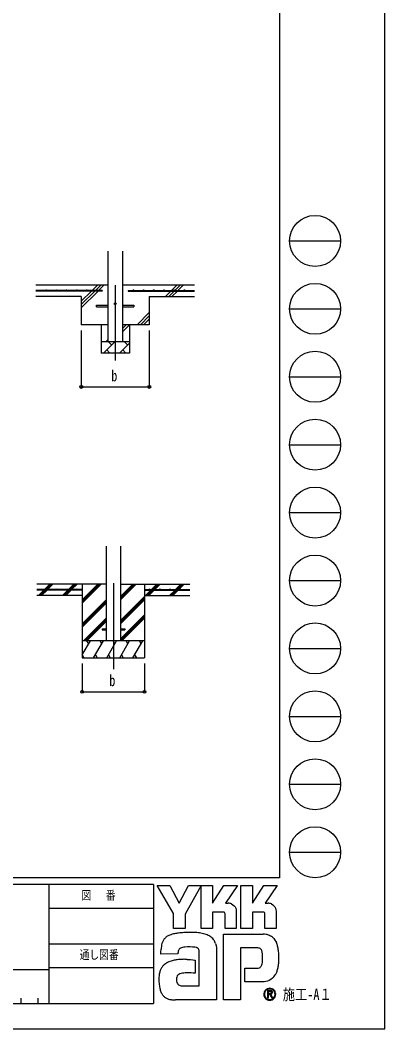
# Model space of a CAD drawing. Units: millimetres, scale not verified. Extents: x -12615 to 12615, y -8910 to 8910.
# Drawn here: x 9399 to 12615, y -8910 to 0 of the extents above; entities that cross this region are included whole.
import ezdxf
from ezdxf.enums import TextEntityAlignment as Align

# ---------------------------------------------------------------- set-up
doc = ezdxf.new("R2010")
doc.units = ezdxf.units.MM
doc.header["$LTSCALE"] = 40
for name, color, linetype in [('0-3_YKK_12', 2, 'Continuous'), ('0-4_YKK_13', 4, 'Continuous'), ('0-5_YKK_A1', 4, 'Continuous'), ('0-6_YKK_D', 6, 'Continuous'), ('0-7_YKK_ZWAK', 7, 'Continuous')]:
    doc.layers.add(name, color=color, linetype=linetype)
doc.styles.add('ＭＳ ゴシック', font='')
doc.styles.get('ＭＳ ゴシック').set_extended_font_data('MS Gothic')

msp = doc.modelspace()

# ---------------------------------------------------------------- linework, layer by layer
at = {"layer": '0-3_YKK_12'}
for p, q in [((10237.86, -2340.08), (10237.86, -3006.03)), ((10220.8, -4972.97), (10220.8, -5732.18))]:
    msp.add_line(p, q, dxfattribs=at)
at = {"layer": '0-4_YKK_13'}
for p, q in [((10072.86, -2517.08), (10175.36, -2517.08)), ((10072.86, -2533.08), (10072.86, -2517.08)), ((10072.86, -2533.08), (10175.36, -2533.08)), ((10300.36, -2517.08), (10402.86, -2517.08)), ((10300.36, -2533.08), (10402.86, -2533.08)), ((10402.86, -2517.08), (10402.86, -2533.08)), ((10120.8, -5377.68), (10120.8, -5386.68)), ((10120.8, -5377.68), (10158.3, -5377.68)), ((10120.8, -5386.68), (10158.3, -5386.68)), ((10283.3, -5377.68), (10320.8, -5377.68)), ((10283.3, -5386.68), (10320.8, -5386.68)), ((10320.8, -5377.68), (10320.8, -5386.68))]:
    msp.add_line(p, q, dxfattribs=at)
msp.add_circle((10237.86, -2505.08), 8, dxfattribs=at)
at = {"layer": '0-5_YKK_A1'}
for p, q in [((10175.36, -2840.08), (10175.36, -2040.08)), ((10300.36, -2040.08), (10300.36, -2840.08)), ((10175.36, -2340.08), (9537.86, -2340.08)), ((10122.86, -2387.58), (9537.86, -2387.58)), ((10122.86, -2392.58), (9537.86, -2392.58)), ((9937.86, -2540.08), (10085.36, -2392.58)), ((9937.86, -2483.52), (10028.79, -2392.58)), ((9937.86, -2511.8), (10057.08, -2392.58)), ((10033.79, -2387.58), (10081.29, -2340.08)), ((10062.08, -2387.58), (10109.58, -2340.08)), ((10090.36, -2387.58), (10137.86, -2340.08)), ((10122.86, -2387.58), (10122.86, -2392.58)), ((10937.86, -2340.08), (10300.36, -2340.08)), ((10352.86, -2387.58), (10937.86, -2387.58)), ((10352.86, -2387.58), (10352.86, -2392.58)), ((10352.86, -2392.58), (10937.86, -2392.58)), ((10681.29, -2440.08), (10728.79, -2392.58)), ((10709.58, -2440.08), (10757.08, -2392.58)), ((10733.79, -2387.58), (10781.29, -2340.08)), ((10737.86, -2440.08), (10785.36, -2392.58)), ((10762.08, -2387.58), (10809.58, -2340.08)), ((10790.36, -2387.58), (10837.86, -2340.08)), ((9937.86, -2440.08), (9537.86, -2440.08)), ((9937.86, -2440.08), (9937.86, -2690.08)), ((10537.86, -2440.08), (10537.86, -2690.08)), ((10537.86, -2440.08), (10937.86, -2440.08)), ((10431.29, -2690.08), (10537.86, -2583.52)), ((10459.58, -2690.08), (10537.86, -2611.8)), ((10487.86, -2690.08), (10537.86, -2640.08)), ((10175.36, -2690.08), (9937.86, -2690.08)), ((10112.86, -2690.08), (10112.86, -2940.08)), ((10300.36, -2751.75), (10362.03, -2690.08)), ((10300.36, -2723.47), (10333.75, -2690.08)), ((10537.86, -2690.08), (10300.36, -2690.08)), ((10362.86, -2690.08), (10362.86, -2940.08)), ((10362.86, -2840.08), (10112.86, -2840.08)), ((10133.6, -2940.08), (10233.6, -2840.08)), ((10155.46, -2840.08), (10175.36, -2820.18)), ((10205.04, -2868.64), (10176.49, -2840.08)), ((10346.47, -2868.64), (10317.91, -2840.08)), ((10362.86, -2940.08), (10112.86, -2940.08)), ((10162.15, -2911.53), (10190.7, -2940.08)), ((10275.02, -2940.08), (10362.86, -2852.24)), ((10303.57, -2911.53), (10332.13, -2940.08)), ((10158.3, -4645.83), (10158.3, -5482.18)), ((10283.3, -4645.83), (10283.3, -5482.18)), ((10158.3, -4982.18), (9545.8, -4982.18)), ((9612.63, -5029.68), (9660.13, -4982.18)), ((9631.63, -5024.83), (9674.28, -4982.18)), ((9640.92, -5029.68), (9688.42, -4982.18)), ((9824.77, -5029.68), (9872.27, -4982.18)), ((9838.91, -5029.68), (9886.41, -4982.18)), ((9853.05, -5029.68), (9900.55, -4982.18)), ((9945.8, -4982.18), (9945.8, -5632.18)), ((9945.8, -5149.06), (10112.68, -4982.18)), ((9945.8, -5134.92), (10098.54, -4982.18)), ((9945.8, -5120.78), (10084.4, -4982.18)), ((10283.3, -5119.93), (10421.05, -4982.18)), ((10283.3, -5105.79), (10406.91, -4982.18)), ((10283.3, -5091.65), (10392.77, -4982.18)), ((10283.3, -4982.18), (10895.8, -4982.18)), ((10495.8, -4982.18), (10495.8, -5632.18)), ((10557.4, -5029.68), (10604.9, -4982.18)), ((10571.54, -5029.68), (10619.04, -4982.18)), ((10585.68, -5029.68), (10633.18, -4982.18)), ((10769.53, -5029.68), (10817.03, -4982.18)), ((10783.67, -5029.68), (10831.17, -4982.18)), ((10797.81, -5029.68), (10845.31, -4982.18)), ((9945.8, -5029.68), (9545.8, -5029.68)), ((9945.8, -5034.68), (9545.8, -5034.68)), ((9560.13, -5082.18), (9607.63, -5034.68)), ((9574.27, -5082.18), (9621.78, -5034.68)), ((9588.42, -5082.18), (9635.92, -5034.68)), ((9626.78, -5029.68), (9628.44, -5028.02)), ((9773.67, -5080.78), (9819.77, -5034.68)), ((9786.41, -5082.18), (9833.91, -5034.68)), ((9800.55, -5082.18), (9848.05, -5034.68)), ((9945.8, -5029.68), (9945.8, -5034.68)), ((10495.8, -5029.68), (10895.8, -5029.68)), ((10495.8, -5029.68), (10495.8, -5034.68)), ((10495.8, -5034.68), (10895.8, -5034.68)), ((10504.9, -5082.18), (10552.4, -5034.68)), ((10519.04, -5082.18), (10566.54, -5034.68)), ((10533.18, -5082.18), (10580.68, -5034.68)), ((10717.03, -5082.18), (10764.53, -5034.68)), ((10731.17, -5082.18), (10778.67, -5034.68)), ((10745.31, -5082.18), (10792.81, -5034.68)), ((9945.8, -5082.18), (9545.8, -5082.18)), ((9945.8, -5332.91), (10158.3, -5120.41)), ((9945.8, -5347.05), (10158.3, -5134.55)), ((9945.8, -5361.19), (10158.3, -5148.7)), ((10283.3, -5303.78), (10495.8, -5091.28)), ((10283.3, -5317.92), (10495.8, -5105.42)), ((10283.3, -5332.06), (10495.8, -5119.56)), ((10495.8, -5082.18), (10895.8, -5082.18)), ((10283.3, -5465.91), (10495.8, -5253.41)), ((9958.66, -5482.18), (10158.3, -5282.54)), ((9972.8, -5482.18), (10158.3, -5296.68)), ((9986.94, -5482.18), (10158.3, -5310.83)), ((10283.3, -5480.05), (10495.8, -5267.55)), ((10295.31, -5482.18), (10495.8, -5281.69)), ((10495.8, -5482.18), (9945.8, -5482.18)), ((9945.8, -5607.63), (10018.23, -5482.18)), ((10003.23, -5508.17), (9988.23, -5482.18)), ((10047.1, -5632.18), (10133.7, -5482.18)), ((10118.7, -5508.16), (10103.7, -5482.18)), ((10162.57, -5632.18), (10249.17, -5482.18)), ((10234.17, -5508.17), (10219.17, -5482.18)), ((10278.04, -5632.18), (10364.64, -5482.18)), ((10349.64, -5508.17), (10334.64, -5482.18)), ((10393.51, -5632.18), (10480.11, -5482.18)), ((10465.11, -5508.16), (10450.11, -5482.18)), ((9946.63, -5606.2), (9961.63, -5632.18)), ((10062.1, -5606.2), (10077.1, -5632.18)), ((10177.57, -5606.2), (10192.56, -5632.18)), ((10293.04, -5606.2), (10308.04, -5632.18)), ((10408.51, -5606.2), (10423.51, -5632.18)), ((9945.8, -5632.18), (10495.8, -5632.18))]:
    msp.add_line(p, q, dxfattribs=at)
for centre in [(9627.86, -2385.08), (9717.86, -2385.08), (9807.86, -2385.08), (9897.86, -2385.08), (9987.86, -2385.08), (10077.86, -2385.08), (10397.86, -2385.08), (10487.86, -2385.08), (10577.86, -2385.08), (10667.86, -2385.08), (10757.86, -2385.08), (10847.86, -2385.08), (9630.8, -5027.18), (9720.8, -5027.18), (9810.8, -5027.18), (9900.8, -5027.18), (10540.8, -5027.18), (10630.8, -5027.18), (10720.8, -5027.18), (10810.8, -5027.18)]:
    msp.add_circle(centre, 2.5, dxfattribs=at)
at = {"layer": '0-6_YKK_D'}
for p, q in [((9937.86, -2740.08), (9937.86, -3241.08)), ((10537.86, -2740.08), (10537.86, -3241.08)), ((9937.86, -3240.08), (10537.86, -3240.08)), ((9945.8, -5682.18), (9945.8, -5933.18)), ((10495.8, -5682.18), (10495.8, -5933.18)), ((9945.8, -5932.18), (10495.8, -5932.18))]:
    msp.add_line(p, q, dxfattribs=at)
for centre in [(9937.86, -3240.08), (10537.86, -3240.08), (9945.8, -5932.18), (10495.8, -5932.18)]:
    msp.add_circle(centre, 12.75, dxfattribs=at)
at = {"layer": '0-7_YKK_ZWAK'}
for p, q in [((11685.06, 8325), (11685.06, -7575)), ((11775.06, -1950), (12225.06, -1950)), ((11775.06, -2550), (12225.06, -2550)), ((11775.06, -3150), (12225.06, -3150)), ((11775.06, -3750), (12225.06, -3750)), ((11775.06, -4350), (12225.06, -4350)), ((11775.06, -4950), (12225.06, -4950)), ((11775.06, -5550), (12225.06, -5550)), ((11775.06, -6150), (12225.06, -6150)), ((11775.06, -6750), (12225.06, -6750)), ((11775.06, -7350), (12225.06, -7350)), ((11685.06, -7575), (-11714.94, -7575)), ((9652.56, -7635), (6555.06, -7635)), ((9652.56, -7635), (9652.56, -8685)), ((10575.06, -7635), (9652.56, -7635)), ((10575.06, -7635), (10575.06, -8685)), ((9652.56, -7845), (10575.06, -7845)), ((9652.56, -8160), (10575.06, -8160)), ((10575.06, -8370), (9652.56, -8370)), ((6555.06, -8385), (9652.56, -8385)), ((9405.06, -8640), (9405.06, -8685)), ((9555.06, -8640), (9555.06, -8685)), ((6555.06, -8685), (9652.56, -8685)), ((9652.56, -8685), (10575.06, -8685)), ((11600.02, -8651.94), (11600.02, -8651.94))]:
    msp.add_line(p, q, dxfattribs=at)
for points in [[(-12615, -8910), (12615, -8910), (12615, 8910), (-12615, 8910)], [(10608.06, -7644), (10718.49, -7644), (10801.41, -7800.3), (10884.12, -7644), (10994.63, -7644), (10853.01, -7895.97), (10853.01, -8022.4), (10752.29, -8022.4), (10752.29, -7892.57)]]:
    msp.add_lwpolyline(points, close=True, dxfattribs=at)
for points in [[(11191.64, -7879.83), (11096.31, -7879.83), (11096.31, -8022.29), (10994.74, -8022.29), (10994.74, -7644), (11096.31, -7644), (11096.31, -7798.75), (11196.21, -7644), (11315.52, -7644), (11208.48, -7800.64), (11212.27, -7800.64), (11216.46, -7800.64), (11220.76, -7800.64), (11224.9, -7800.64), (11228.6, -7800.64), (11231.58, -7800.64), (11233.57, -7800.64), (11234.3, -7800.64)], [(11542.53, -7879.83), (11447.31, -7879.83), (11447.31, -8022.4), (11345.69, -8022.4), (11345.69, -7644), (11447.31, -7644), (11447.31, -7798.75), (11547.1, -7644), (11666.41, -7644), (11559.37, -7800.64), (11563.2, -7800.64), (11567.41, -7800.64), (11571.71, -7800.64), (11575.84, -7800.64), (11579.52, -7800.64), (11582.49, -7800.64), (11584.47, -7800.64), (11585.19, -7800.64)], [(11263.52, -7806.64), (11275.65, -7813.57), (11285.92, -7822.6), (11294.18, -7833.36), (11300.27, -7845.45), (11304.03, -7858.49), (11305.32, -7872.11), (11305.32, -8022.65), (11206.23, -8022.65), (11206.23, -7894.23)], [(11614.45, -7806.64), (11626.61, -7813.57), (11636.92, -7822.6), (11645.22, -7833.36), (11651.35, -7845.45), (11655.14, -7858.49), (11656.44, -7872.11), (11656.44, -8022.4), (11557.12, -8022.4), (11557.12, -7894.23)], [(11486.61, -8194.52), (11343.58, -8194.52), (11343.58, -8655), (11193.69, -8655), (11193.69, -8072.37), (11542.06, -8072.37)], [(10814.39, -8196.93), (10807.42, -8200.86), (10801.98, -8205.65), (10797.86, -8211.25), (10794.88, -8217.59), (10792.82, -8224.59), (10791.48, -8232.21), (10790.67, -8240.37), (10790.19, -8249), (10640.23, -8249.37), (10640.67, -8228.86), (10641.5, -8205.82)], [(11123.13, -8157.5), (11127.38, -8174.71), (11129.79, -8193.13), (11130.55, -8212.76), (11130.55, -8655), (10768.66, -8655)], [(10871.84, -8296.58), (10900.22, -8298.46), (10922.53, -8300.96), (10937.13, -8303.3), (10942.36, -8304.7), (10942.36, -8419.42), (10925.77, -8417.67), (10907.57, -8416.68), (10888.94, -8416.3), (10871.06, -8416.36), (10855.1, -8416.69), (10842.25, -8417.13), (10833.68, -8417.51), (10830.56, -8417.68), (10817.59, -8420.05), (10806.4, -8423.76), (10797.01, -8428.84), (10789.4, -8435.31), (10783.58, -8443.19), (10779.55, -8452.51), (10777.31, -8463.3), (10776.86, -8475.57), (10778.29, -8489.07), (10781.15, -8500.22), (10785.28, -8509.25), (10790.48, -8516.37), (10796.58, -8521.78), (10803.4, -8525.72), (10810.76, -8528.37), (10818.48, -8529.97), (10977.79, -8529.97), (10977.79, -8235.22), (10977.83, -8229.38), (10977.53, -8223.66), (10976.78, -8218.16), (10975.5, -8212.94), (10973.59, -8208.07), (10970.96, -8203.64), (10967.51, -8199.72), (10963.16, -8196.37)], [(10963.16, -8196.37), (10953.82, -8192.71), (10938.88, -8189.6), (10919.82, -8187.31), (10898.12, -8186.08), (10875.25, -8186.18), (10852.69, -8187.85)], [(11636.14, -8113.54), (11645.92, -8125.87), (11653.24, -8137.83), (11658.35, -8148.65)], [(11537.48, -8282.99), (11537.29, -8263.9), (11536.38, -8246.69), (11534.23, -8231.59), (11530.31, -8218.78)], [(11623.69, -8462.91), (11609.85, -8473.67), (11595.43, -8482.13), (11580.55, -8488.44), (11565.3, -8492.76), (11549.8, -8495.23), (11534.16, -8496.03), (11380.08, -8496.03), (11380.08, -8374.99), (11466.96, -8374.99), (11482.98, -8374.77), (11497.07, -8373.4), (11509.16, -8369.86)], [(11623.82, -8587.79), (11623.75, -8586.03), (11623.53, -8584.34), (11623.16, -8582.71), (11622.66, -8581.16), (11622.01, -8579.69), (11621.22, -8578.31), (11620.3, -8577.02), (11619.24, -8575.84), (11617.85, -8574.61), (11616.31, -8573.54), (11614.62, -8572.63), (11612.79, -8571.88), (11610.84, -8571.29), (11608.75, -8570.87), (11606.55, -8570.61), (11604.23, -8570.53), (11581.5, -8570.53), (11581.5, -8637.42), (11588.37, -8637.42), (11588.37, -8577.35), (11604.23, -8577.35), (11605.87, -8577.41), (11607.41, -8577.57), (11608.85, -8577.83), (11610.19, -8578.2), (11611.42, -8578.67), (11612.53, -8579.24), (11613.52, -8579.9), (11614.4, -8580.67)], [(11617.08, -8587.79), (11616.66, -8591.01), (11615.51, -8593.54), (11613.78, -8595.47), (11611.64, -8596.87), (11609.23, -8597.83), (11606.71, -8598.42), (11604.25, -8598.72), (11601.99, -8598.8), (11596.03, -8598.8), (11599.04, -8603.91), (11618.68, -8637.65), (11626.54, -8637.65), (11607.6, -8605.17), (11609.37, -8604.82), (11611.07, -8604.37), (11612.67, -8603.83), (11614.19, -8603.2), (11615.6, -8602.47), (11616.92, -8601.65), (11618.14, -8600.73), (11619.24, -8599.73)]]:
    msp.add_lwpolyline(points, dxfattribs=at)
for centre in [(12000.06, -1950), (12000.06, -2550), (12000.06, -3150), (12000.06, -3750), (12000.06, -4350), (12000.06, -4950), (12000.06, -5550), (12000.06, -6150), (12000.06, -6750), (12000.06, -7350)]:
    msp.add_circle(centre, 225, dxfattribs=at)
for centre, radius, start, end in [((11234.45, -7875.57), 74.93, 78.26798, 90.11215), ((11235.52, -7870.11), 69.37, 66.19963, 78.22058), ((11585.34, -7875.7), 75.07, 78.27851, 90.10826), ((11586.37, -7870.44), 69.7, 66.2483, 78.23226), ((11192.17, -7893.88), 14.06, 358.57817, 92.1683), ((11543.13, -7893.81), 14, 358.29941, 92.43455), ((10754.79, -8184.02), 108.55, 122.60463, 137.83438), ((10769.15, -8207.24), 135.84, 108.37421, 122.42809), ((10791.88, -8288.08), 219.75, 100.93159, 107.35499), ((10866.16, -8648.45), 587.69, 97.86054, 101.37938), ((10901.03, -8890.74), 832.48, 94.90201, 97.9576), ((10903.41, -8910.14), 852, 91.6169, 94.94971), ((10900.11, -8772.18), 714.01, 87.51794, 91.66439), ((10909.38, -8573.33), 514.94, 81.92631, 87.59083), ((10936.76, -8385.69), 325.32, 73.67137, 82.05943), ((10977.38, -8249.75), 183.45, 60.60528, 73.9085), ((10994.01, -8216.59), 146.41, 52.17347, 59.90542), ((11008.88, -8197.34), 122.08, 43.55042, 52.14561), ((11536.36, -8232.64), 160.37, 78.73198, 87.96551), ((11541.07, -8208.59), 135.87, 69.03034, 78.69541), ((11545.45, -8196.9), 123.38, 59.39484, 68.9885), ((11547.48, -8193.34), 119.28, 50.3012, 59.3616), ((11546.74, -8194.18), 120.4, 42.05209, 50.28551), ((10913.41, -8221.38), 272.36, 171.55622, 176.72493), ((10821.12, -8207.6), 179.04, 163.48385, 171.57982), ((10774.82, -8193.86), 130.74, 152.2125, 163.4865), ((10754.81, -8183.52), 108.22, 138.03852, 152.12015), ((10853.97, -8290.89), 101.95, 102.4979, 112.84632), ((10873.7, -8375.98), 189.3, 96.37207, 102.75341), ((11017.07, -8189.43), 110.69, 34.48659, 43.50182), ((11017.13, -8189.26), 110.55, 25.58915, 34.43128), ((11007.29, -8193.87), 121.41, 17.43089, 25.54591), ((11487.42, -8268.03), 73.52, 77.94572, 90.63794), ((11493.81, -8238.05), 42.86, 60.20991, 77.92418), ((11487.28, -8228.44), 188.76, 14.76267, 25.00486), ((11371.51, -8259.99), 308.76, 7.9139, 14.95041), ((11497.96, -8230.26), 34.04, 39.8078, 59.75378), ((11492.14, -8234.71), 41.37, 22.65544, 39.38165), ((11196.61, -8284.73), 340.88, 355.2339, 0.29193), ((11255.87, -8276.8), 425.61, 2.54376, 8.01251), ((11189.59, -8280.29), 491.98, 357.76419, 2.60674), ((10754.78, -8438.01), 127.65, 142.04688, 153.80771), ((10750.42, -8434.88), 122.29, 130.60221, 141.94427), ((10757.63, -8443.54), 133.55, 120.60724, 130.53081), ((10771.85, -8467.72), 161.6, 112.58838, 120.58162), ((10790.98, -8513.7), 211.4, 106.61303, 112.59024), ((10821.07, -8614.84), 316.93, 99.87193, 106.59825), ((10837.93, -8709.82), 413.39, 94.78469, 99.91711), ((10846.14, -8804.31), 508.24, 90.80099, 94.81812), ((10847.39, -8874.68), 578.61, 87.57779, 90.82714), ((11495.16, -8338.28), 34.54, 293.91672, 314.09376), ((11490.45, -8334.13), 40.8, 314.78099, 333.92928), ((11460.15, -8319.42), 74.48, 334.00676, 347.34989), ((11377.49, -8300.27), 159.33, 347.14308, 355.40008), ((11307.45, -8294.38), 373.25, 347.15166, 352.97565), ((11208.51, -8281.51), 473.02, 352.8937, 357.82206), ((10914.4, -8470.46), 291.87, 174.55588, 182.47272), ((10826.95, -8462.09), 204.02, 164.97537, 174.56739), ((10777.37, -8448.87), 152.71, 153.89178, 164.94341), ((11523.69, -8350.16), 150.71, 311.57033, 318.66243), ((11506.24, -8334.86), 173.92, 318.67367, 325.29112), ((11551.08, -8368.28), 118.04, 326.23251, 339.61931), ((11440.22, -8325.35), 236.92, 339.22498, 347.31457), ((11077.49, -8467.89), 454.94, 181.90948, 187.89042), ((10886.08, -8494.82), 261.65, 187.80471, 196.36971), ((11600.11, -8604.57), 52.92, 90.09157, 179.92363), ((11600.1, -8604.47), 52.82, 44.93442, 90.08536), ((10785.01, -8524.67), 156.26, 196.3102, 208.20993), ((10741.01, -8548.09), 106.41, 208.29777, 223.35561), ((10731.08, -8556.83), 93.2, 223.64205, 239.63663), ((10739.32, -8541.84), 110.3, 239.8785, 253.65355), ((11599.78, -8604.63), 52.6, 179.86065, 225.14399), ((11599.77, -8604.4), 47.06, 134.8007, 180.12175), ((11599.58, -8604.7), 46.87, 179.75513, 225.29722), ((11600.03, -8604.63), 52.77, 224.94536, 269.98445), ((11599.91, -8604.13), 46.97, 89.86602, 135.149), ((11599.93, -8605.12), 46.82, 224.62822, 270.10973), ((11600.12, -8604.49), 47.33, 45.03108, 90.11509), ((11600.03, -8604.37), 53.04, 269.98802, 314.93777), ((11599.95, -8604.42), 47.52, 270.09072, 359.90926), ((11607.02, -8587.51), 10.06, 358.3894, 42.86139), ((11607.22, -8588.27), 16.6, 316.37674, 1.6565), ((11600.15, -8604.5), 47.31, 0.00643, 45.07115), ((11600.52, -8604.31), 52.41, 359.78949, 45.13288), ((11600.39, -8604.71), 52.54, 314.92572, 0.23508), ((10754.4, -8490.03), 164.26, 253.69102, 263.74909), ((10767.18, -8376.29), 278.71, 263.68487, 270.30455)]:
    msp.add_arc(centre, radius, start, end, dxfattribs=at)

# ---------------------------------------------------------------- texts
at = {"layer": '0-6_YKK_D', "style": 'ＭＳ ゴシック', "width": 0.8}
for p in [(10201.86, -3220.08), (10184.8, -5912.18)]:
    msp.add_text('b', height=98.97, dxfattribs=at).set_placement(p, align=Align.BOTTOM_LEFT)
at = {"layer": '0-7_YKK_ZWAK', "style": 'ＭＳ ゴシック', "width": 0.8}
for s, height, p in [('図\u3000 番', 76.98, (9940.21, -7792.5)), ('通し図番', 76.98, (9923.41, -8317.5)), ('施工-A１', 98.97, (11715.06, -8685))]:
    msp.add_text(s, height=height, dxfattribs=at).set_placement(p, align=Align.BOTTOM_LEFT)

doc.saveas('drawing.dxf')
